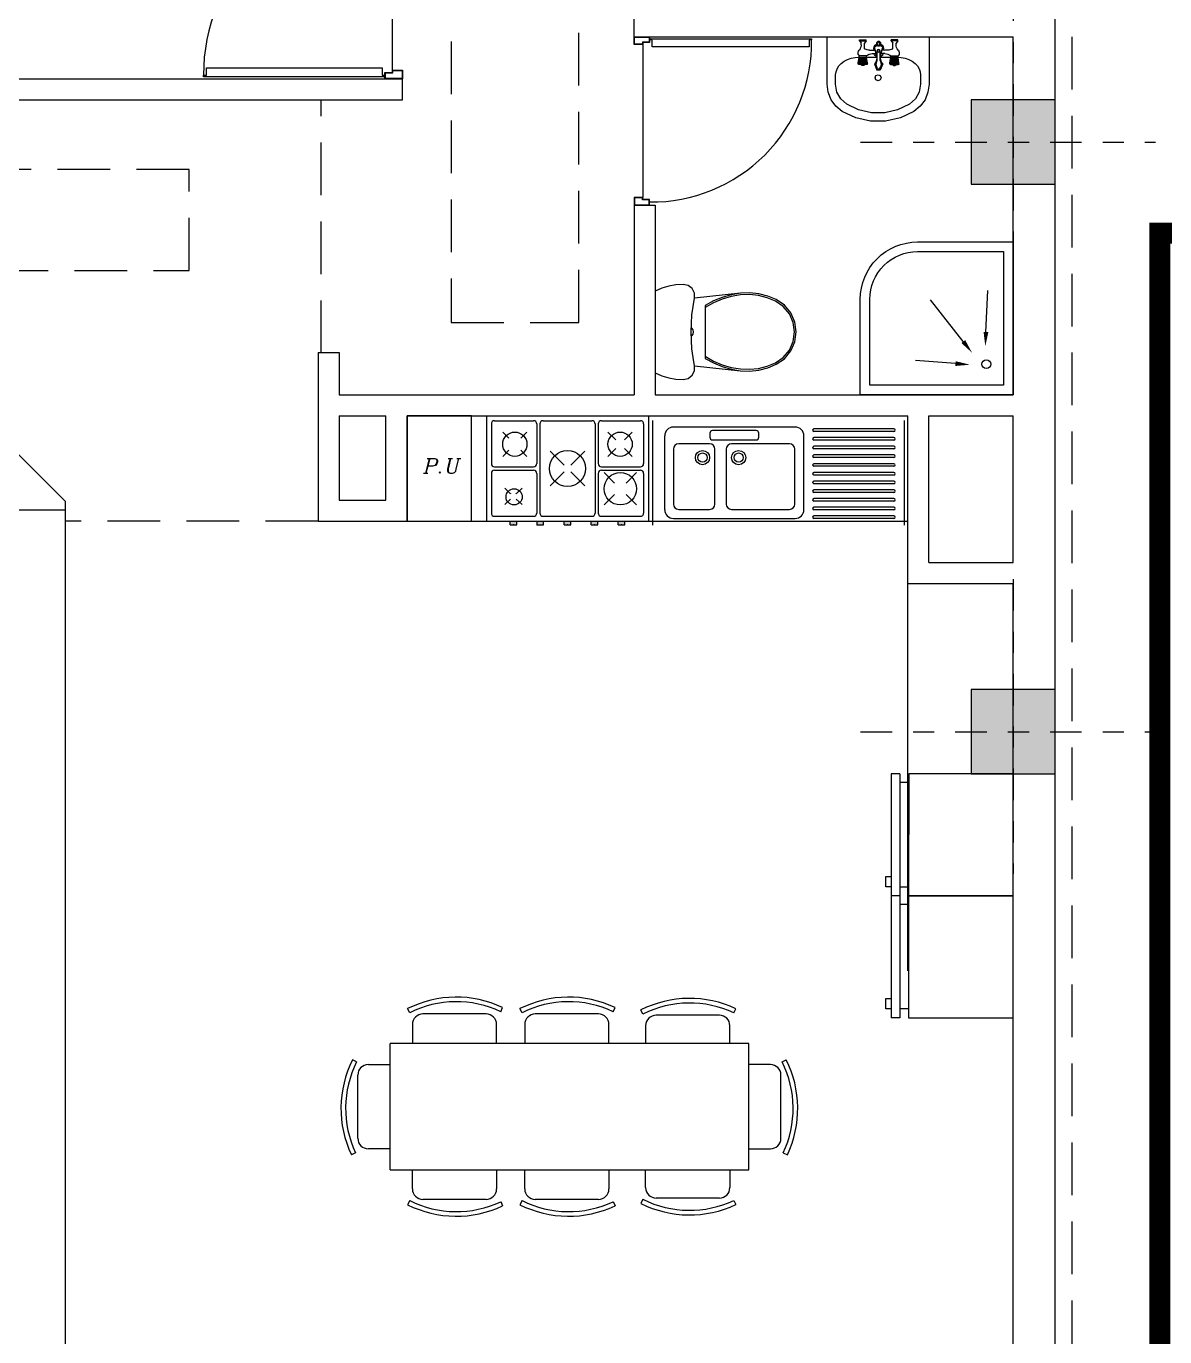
# Model space of a CAD drawing. Header units: inches. Extents: x 70 to 1974, y -315 to 363.
# Drawn here: x 150.24 to 155.65, y -179.7 to -173.48 of the extents above; entities that cross this region are included whole.
import ezdxf

# ---------------------------------------------------------------- set-up
doc = ezdxf.new("R2010")
doc.units = ezdxf.units.IN
doc.header["$MEASUREMENT"] = 0
doc.linetypes.add('DASHDOT', pattern=[1, 0.5, -0.25, 0, -0.25])
doc.linetypes.add('HIDDEN', pattern=[0.375, 0.25, -0.125])
for name, color, linetype, lineweight in [('1', 19, 'Continuous', 5), ('3', 244, 'Continuous', 20), ('hidden line', 252, 'Continuous', 5), ('LAYER1', 8, 'Continuous', 9)]:
    doc.layers.add(name, color=color, linetype=linetype, lineweight=lineweight)
doc.layers.add('AX', color=7, linetype='Continuous', lineweight=18, true_color=0xb7ad8f)
doc.layers.add('moble', color=7, linetype='Continuous', lineweight=5, true_color=0x32414e)
for name, color, linetype in [('fer', 8, 'Continuous'), ('fernesher  01', 8, 'Continuous'), ('Fur', 1, 'Continuous'), ('HID', 5, 'HIDDEN')]:
    doc.layers.add(name, color=color, linetype=linetype)
doc.styles.add('Italic', font='italic.shx', dxfattribs={"height": 0.7})

# ---------------------------------------------------------------- blocks, each defined once
blk = doc.blocks.new('DR100K')
at = {"color": 0}
blk.add_line((-0.0463, -0.0524), (-0.9537, -0.0524), dxfattribs=at)
at = {"color": 0, "linetype": 'Continuous'}
for p, q in [((-0.0591, -0.5731), (-0.0591, -0.1073)), ((-0.0591, -0.1073), (-0.0197, -0.1073)), ((-0.0192, -0.1073), (-0.0192, -0.0923)), ((-0.0192, -0.0923), (-0.0115, -0.0923)), ((-0.0115, -0.0923), (-0.0115, -0.5731)), ((-0.0591, -1.0389), (-0.0591, -0.5731)), ((-0.0115, -0.5731), (-0.0115, -1.0539)), ((-0.0197, -1.0389), (-0.0591, -1.0389)), ((-0.0192, -1.0539), (-0.0192, -1.0389)), ((-0.0115, -1.0539), (-0.0192, -1.0539))]:
    blk.add_line(p, q, dxfattribs=at)
for points in [[(-0.9537, -0.0524), (-0.9537, 0), (-1, 0), (-1, -0.0923), (-0.9658, -0.0923), (-0.9658, -0.0524)], [(-0.0463, -0.0524), (-0.0463, 0), (0, 0), (0, -0.0923), (-0.0342, -0.0923), (-0.0342, -0.0524)], [(-0.9557, -0.0505), (-0.9557, -0.0019), (-0.9981, -0.0019), (-0.9981, -0.0904), (-0.9677, -0.0904), (-0.9677, -0.0505)], [(-0.0443, -0.0505), (-0.0443, -0.0019), (-0.0019, -0.0019), (-0.0019, -0.0904), (-0.0323, -0.0904), (-0.0323, -0.0505)]]:
    blk.add_lwpolyline(points, close=True, dxfattribs=at)
blk.add_arc((-0.0294, -0.1026), 0.9514, 179.3821, 270.61611, dxfattribs=at)
blk = doc.blocks.new('M')
at = {"layer": 'LAYER1', "linetype": 'ByBlock'}
for p, q in [((216.787, 6.9947), (216.7771, 7.0143)), ((216.8998, 6.9892), (216.8498, 6.9892)), ((217.1498, 6.9892), (216.8998, 6.9892)), ((217.2191, 6.9999), (217.2284, 7.0197)), ((217.3205, 6.9947), (217.3106, 7.0143)), ((217.4333, 6.9892), (217.3833, 6.9892)), ((217.6833, 6.9892), (217.4333, 6.9892)), ((217.7526, 6.9999), (217.762, 7.0197)), ((217.8945, 6.9886), (217.8847, 7.0082)), ((218.0073, 6.9831), (217.9573, 6.9831)), ((218.2573, 6.9831), (218.0073, 6.9831)), ((218.3267, 6.9938), (218.336, 7.0137)), ((216.7998, 6.9392), (216.7998, 6.8489)), ((217.1998, 6.8489), (217.1998, 6.9392)), ((217.3333, 6.9392), (217.3333, 6.8489)), ((217.7333, 6.8489), (217.7333, 6.9392)), ((217.9073, 6.9331), (217.9073, 6.8489)), ((218.3073, 6.8489), (218.3073, 6.9331)), ((218.3968, 6.8489), (216.6937, 6.8489)), ((216.6937, 6.2489), (216.6937, 6.8489)), ((218.3968, 6.2489), (218.3968, 6.8489)), ((216.5352, 6.7617), (216.5156, 6.7715)), ((216.5907, 6.7489), (216.6937, 6.7489)), ((218.4998, 6.7489), (218.3968, 6.7489)), ((218.5553, 6.7617), (218.5749, 6.7715)), ((216.5407, 6.6489), (216.5407, 6.6989)), ((218.5498, 6.6489), (218.5498, 6.6989)), ((216.5407, 6.3989), (216.5407, 6.6489)), ((218.5498, 6.3989), (218.5498, 6.6489)), ((216.6937, 6.3489), (216.5907, 6.3489)), ((218.3968, 6.3489), (218.4998, 6.3489)), ((216.53, 6.3296), (216.5101, 6.3202)), ((218.5606, 6.3296), (218.5804, 6.3202)), ((216.6937, 6.2489), (218.3968, 6.2489)), ((216.7998, 6.1586), (216.7998, 6.2489)), ((217.1998, 6.2489), (217.1998, 6.1586)), ((217.3333, 6.1586), (217.3333, 6.2489)), ((217.7333, 6.2489), (217.7333, 6.1586)), ((217.9073, 6.1647), (217.9073, 6.2489)), ((218.3073, 6.2489), (218.3073, 6.1647)), ((216.787, 6.1031), (216.7771, 6.0835)), ((216.8998, 6.1086), (216.8498, 6.1086)), ((217.1498, 6.1086), (216.8998, 6.1086)), ((217.3205, 6.1031), (217.3106, 6.0835)), ((217.4333, 6.1086), (217.3833, 6.1086)), ((217.6833, 6.1086), (217.4333, 6.1086)), ((217.8945, 6.1092), (217.8847, 6.0896)), ((218.0073, 6.1147), (217.9573, 6.1147)), ((218.2573, 6.1147), (218.0073, 6.1147)), ((218.3267, 6.1039), (218.336, 6.0841)), ((217.2191, 6.0979), (217.2284, 6.078)), ((217.7526, 6.0979), (217.762, 6.078))]:
    blk.add_line(p, q, dxfattribs=at)
for centre, radius, start, end in [((217.0084, 6.5534), 0.5157, 64.74233, 116.64588), ((217.0084, 6.5534), 0.4938, 64.74233, 116.64588), ((217.5419, 6.5534), 0.5157, 64.74233, 116.64588), ((217.5419, 6.5534), 0.4938, 64.74233, 116.64588), ((218.116, 6.5473), 0.5157, 64.74233, 116.64588), ((218.116, 6.5473), 0.4938, 64.74233, 116.64588), ((216.8498, 6.9392), 0.05, 90, 180), ((217.1498, 6.9392), 0.05, 0, 90), ((217.3833, 6.9392), 0.05, 90, 180), ((217.6833, 6.9392), 0.05, 0, 90), ((217.9573, 6.9331), 0.05, 90, 180), ((218.2573, 6.9331), 0.05, 0, 90), ((216.9765, 6.5402), 0.5157, 153.35412, 205.25767), ((216.9765, 6.5402), 0.4938, 153.35412, 205.25767), ((216.5907, 6.6989), 0.05, 90, 180), ((218.4998, 6.6989), 0.05, 0, 90), ((218.114, 6.5402), 0.4938, 334.74233, 26.64588), ((218.114, 6.5402), 0.5157, 334.74233, 26.64588), ((216.5907, 6.3989), 0.05, 180, 270), ((218.4998, 6.3989), 0.05, 270, 0), ((217.9573, 6.1647), 0.05, 180, 270), ((218.2573, 6.1647), 0.05, 270, 0), ((217.0084, 6.5444), 0.4938, 243.35412, 295.25767), ((216.8498, 6.1586), 0.05, 180, 270), ((217.1498, 6.1586), 0.05, 270, 0), ((217.5419, 6.5444), 0.4938, 243.35412, 295.25767), ((217.3833, 6.1586), 0.05, 180, 270), ((217.6833, 6.1586), 0.05, 270, 0), ((218.116, 6.5505), 0.4938, 243.35412, 295.25767), ((217.0084, 6.5444), 0.5157, 243.35412, 295.25767), ((217.5419, 6.5444), 0.5157, 243.35412, 295.25767), ((218.116, 6.5505), 0.5157, 243.35412, 295.25767)]:
    blk.add_arc(centre, radius, start, end, dxfattribs=at)
blk = doc.blocks.new('PL_WC_1_UT')
at = {"layer": 'fer', "linetype": 'ByBlock'}
for p, q in [((-0.2446, 0.6076), (-0.2564, 0.5687)), ((-0.2284, 0.645), (-0.2446, 0.6076)), ((0.2284, 0.645), (-0.2284, 0.645)), ((0.2446, 0.6076), (0.2284, 0.645)), ((0.2564, 0.5687), (0.2446, 0.6076)), ((-0.2635, 0.5285), (-0.2659, 0.4879)), ((-0.2564, 0.5687), (-0.2635, 0.5285)), ((0.2635, 0.5285), (0.2564, 0.5687)), ((0.2659, 0.4879), (0.2635, 0.5285)), ((-0.2659, 0.4879), (-0.2597, 0.4603)), ((-0.2597, 0.4603), (-0.2423, 0.4381)), ((0.2423, 0.4381), (0.2597, 0.4603)), ((0.2597, 0.4603), (0.2659, 0.4879)), ((-0.2423, 0.4381), (-0.2171, 0.4255)), ((-0.2171, 0.4255), (-0.1889, 0.4249)), ((-0.1889, 0.4249), (-0.2164, 0.1682)), ((0.1889, 0.4249), (0.2171, 0.4255)), ((0.2164, 0.1682), (0.1889, 0.4249)), ((0.2171, 0.4255), (0.2423, 0.4381)), ((-0.2164, 0.1682), (-0.2183, 0.1168)), ((0.2183, 0.1168), (0.2164, 0.1682)), ((-0.2183, 0.1168), (-0.2128, 0.0658)), ((0.2128, 0.0658), (0.2183, 0.1168)), ((-0.2128, 0.0658), (-0.2002, 0.016)), ((-0.2002, 0.016), (-0.1807, -0.0315)), ((0.1807, -0.0315), (0.2002, 0.016)), ((0.2002, 0.016), (0.2128, 0.0658)), ((-0.1807, -0.0315), (-0.1493, -0.0776)), ((0.1493, -0.0776), (0.1807, -0.0315)), ((-0.1493, -0.0776), (-0.1063, -0.1133)), ((-0.1063, -0.1133), (-0.0553, -0.1359)), ((-0.0553, -0.1359), (0, -0.1436)), ((0, -0.1436), (0.0553, -0.1359)), ((0.0553, -0.1359), (0.1063, -0.1133)), ((0.1063, -0.1133), (0.1493, -0.0776))]:
    blk.add_line(p, q, dxfattribs=at)
at = {"layer": 'fer', "color": 0, "linetype": 'ByBlock'}
for p, q in [((-0.0949, 0.4392), (-0.0475, 0.4427)), ((-0.0475, 0.4427), (0, 0.4439)), ((-0.0238, 0.4433), (-0.0216, 0.44)), ((-0.0216, 0.44), (-0.0117, 0.4334)), ((-0.0029, 0.4438), (0, 0.4433)), ((0, 0.4439), (0.0475, 0.4427)), ((0, 0.4433), (0.0029, 0.4438)), ((0.0117, 0.4334), (0.0216, 0.44)), ((0.0216, 0.44), (0.0238, 0.4433)), ((0.0475, 0.4427), (0.0949, 0.4392)), ((-0.1889, 0.4249), (-0.1421, 0.4332)), ((-0.1421, 0.4332), (-0.0949, 0.4392)), ((-0.0117, 0.4334), (0, 0.431)), ((0, 0.431), (0.0117, 0.4334)), ((0.0949, 0.4392), (0.1421, 0.4332)), ((0.1421, 0.4332), (0.1889, 0.4249)), ((-0.1732, 0.3191), (-0.1933, 0.2706)), ((-0.1624, 0.3191), (-0.1831, 0.2703)), ((-0.1476, 0.365), (-0.1732, 0.3191)), ((-0.136, 0.365), (-0.1624, 0.3191)), ((0.1476, 0.365), (-0.1476, 0.365)), ((0.1624, 0.3191), (0.136, 0.365)), ((0.1732, 0.3191), (0.1476, 0.365)), ((0.1831, 0.2703), (0.1624, 0.3191)), ((0.1933, 0.2706), (0.1732, 0.3191)), ((-0.2078, 0.22), (-0.2164, 0.1682)), ((-0.1933, 0.2706), (-0.2078, 0.22)), ((-0.1831, 0.2703), (-0.198, 0.2194)), ((0.198, 0.2194), (0.1831, 0.2703)), ((0.2078, 0.22), (0.1933, 0.2706)), ((0.2164, 0.1682), (0.2078, 0.22)), ((-0.2067, 0.1671), (-0.2085, 0.1172)), ((-0.198, 0.2194), (-0.2067, 0.1671)), ((0.2067, 0.1671), (0.198, 0.2194)), ((0.2085, 0.1172), (0.2067, 0.1671)), ((-0.2085, 0.1172), (-0.2033, 0.0675)), ((0.2033, 0.0675), (0.2085, 0.1172)), ((-0.2033, 0.0675), (-0.191, 0.019)), ((-0.191, 0.019), (-0.172, -0.0272)), ((0.172, -0.0272), (0.191, 0.019)), ((0.191, 0.019), (0.2033, 0.0675)), ((-0.172, -0.0272), (-0.1421, -0.0711)), ((-0.1421, -0.0711), (-0.1012, -0.1051)), ((0.1012, -0.1051), (0.1421, -0.0711)), ((0.1421, -0.0711), (0.172, -0.0272)), ((-0.1012, -0.1051), (-0.0526, -0.1266)), ((-0.0526, -0.1266), (0, -0.1339)), ((0, -0.1339), (0.0526, -0.1266)), ((0.0526, -0.1266), (0.1012, -0.1051))]:
    blk.add_line(p, q, dxfattribs=at)
blk = doc.blocks.new('Bath4')
for p, q in [((-0.652, -0.5264), (-0.6377, -0.3365)), ((-0.5472, -0.5632), (-0.3492, -0.4082)), ((-0.5019, -0.6708), (-0.3044, -0.6801))]:
    blk.add_line(p, q)
for points in [[(-0.0742, -0.8), (-0.8, -0.8), (-0.8, -0.0742), (-0.3464, -0.0742, -0.414214), (-0.0742, -0.3464)], [(-0.1196, -0.7546), (-0.7546, -0.7546), (-0.7546, -0.1196), (-0.3464, -0.1196, -0.414214), (-0.1196, -0.3464)]]:
    blk.add_lwpolyline(points, format="xyb", close=True)
blk.add_circle((-0.6545, -0.6727), 0.0207)
for points in [[(-0.6633, -0.5255), (-0.6407, -0.5272), (-0.6571, -0.5942)], [(-0.5542, -0.5542), (-0.5402, -0.5721), (-0.6008, -0.6051)], [(-0.5014, -0.6595), (-0.5024, -0.6822), (-0.5699, -0.6677)]]:
    blk.add_solid(points)
blk = doc.blocks.new('DASTSHO')
at = {"layer": 'fer', "linetype": 'Continuous'}
h = blk.add_hatch(dxfattribs=at)
h.set_pattern_fill('EMPTY_FILL', color=256, scale=1000000.0, style=0)
h.set_pattern_definition([(0, (1000000, 1000000), (0, 1000000), [1e-05, -1000000])])
h.paths.add_polyline_path([(-0.3, 0), (-0.3, -0.28), (-0.2973, -0.3116), (-0.2894, -0.3424), (-0.2764, -0.3713), (-0.2586, -0.3976), (-0.2368, -0.4206), (-0.2113, -0.4396), (-0.145, -0.4727), (-0.0738, -0.4931), (0, -0.4999), (0.0738, -0.4931), (0.145, -0.4727), (0.2113, -0.4396), (0.2368, -0.4206), (0.2586, -0.3976), (0.2764, -0.3713), (0.2894, -0.3424), (0.2973, -0.3116), (0.3, -0.28), (0.3, 0)], flags=0)
at = {"layer": 'fer', "linetype": 'ByBlock'}
for p, q in [((-0.3, 0), (-0.3, -0.28)), ((-0.27, 0), (-0.3, 0)), ((0.27, 0), (-0.27, 0)), ((0.3, 0), (0.27, 0)), ((0.3, -0.28), (0.3, 0)), ((-0.2007, -0.1447), (-0.2177, -0.1575)), ((-0.181, -0.1344), (-0.2007, -0.1447)), ((-0.1592, -0.1267), (-0.181, -0.1344)), ((-0.136, -0.1221), (-0.1592, -0.1267)), ((-0.112, -0.1205), (-0.136, -0.1221)), ((-0.0138, -0.1205), (-0.112, -0.1205)), ((0.112, -0.1205), (0.0075, -0.1205)), ((0.136, -0.1221), (0.112, -0.1205)), ((0.1592, -0.1267), (0.136, -0.1221)), ((0.181, -0.1344), (0.1592, -0.1267)), ((0.2007, -0.1447), (0.181, -0.1344)), ((0.2177, -0.1575), (0.2007, -0.1447)), ((-0.2479, -0.206), (-0.25, -0.224)), ((-0.25, -0.224), (-0.25, -0.28)), ((-0.2417, -0.1886), (-0.2479, -0.206)), ((-0.2315, -0.1722), (-0.2417, -0.1886)), ((-0.2177, -0.1575), (-0.2315, -0.1722)), ((0.2315, -0.1722), (0.2177, -0.1575)), ((0.2417, -0.1886), (0.2315, -0.1722)), ((0.2479, -0.206), (0.2417, -0.1886)), ((0.25, -0.224), (0.2479, -0.206)), ((0.25, -0.28), (0.25, -0.224))]:
    blk.add_line(p, q, dxfattribs=at)
at = {"layer": 'fer'}
for p, q in [((-0.1161, -0.0184), (-0.0761, -0.0184)), ((-0.1161, -0.0234), (-0.1161, -0.0184)), ((-0.1161, -0.0234), (-0.0761, -0.0234)), ((-0.1161, -0.0234), (-0.1061, -0.0384)), ((-0.1061, -0.0471), (-0.1061, -0.0384)), ((-0.0761, -0.0234), (-0.0861, -0.0384)), ((-0.0861, -0.0709), (-0.0861, -0.0384)), ((-0.0761, -0.0234), (-0.0761, -0.0184)), ((-0.0142, -0.1177), (-0.026, -0.0656)), ((-0.0161, -0.0545), (0.0098, -0.0545)), ((0.0079, -0.1177), (0.0197, -0.0656)), ((0.0698, -0.0234), (0.0698, -0.0184)), ((0.1098, -0.0184), (0.0698, -0.0184)), ((0.0698, -0.0234), (0.0798, -0.0384)), ((0.1098, -0.0234), (0.0698, -0.0234)), ((0.0798, -0.0709), (0.0798, -0.0384)), ((0.1098, -0.0234), (0.0998, -0.0384)), ((0.0998, -0.0471), (0.0998, -0.0384)), ((0.1098, -0.0234), (0.1098, -0.0184)), ((-0.1236, -0.1037), (-0.1179, -0.1127)), ((-0.1231, -0.1604), (-0.1231, -0.153)), ((-0.1228, -0.153), (-0.1179, -0.1214)), ((-0.1228, -0.1604), (-0.1228, -0.153)), ((-0.1202, -0.153), (-0.1158, -0.1214)), ((-0.1202, -0.1604), (-0.1202, -0.153)), ((-0.1148, -0.1214), (-0.1189, -0.153)), ((-0.1189, -0.1604), (-0.1189, -0.153)), ((-0.1179, -0.1214), (-0.1179, -0.1127)), ((-0.0743, -0.1127), (-0.1179, -0.1127)), ((-0.1179, -0.153), (-0.1139, -0.1214)), ((-0.0743, -0.1214), (-0.1179, -0.1214)), ((-0.1179, -0.1604), (-0.1179, -0.153)), ((-0.1128, -0.1214), (-0.1164, -0.153)), ((-0.1164, -0.1604), (-0.1164, -0.153)), ((-0.1152, -0.153), (-0.1118, -0.1214)), ((-0.1152, -0.1604), (-0.1152, -0.153)), ((-0.1135, -0.153), (-0.1104, -0.1214)), ((-0.1135, -0.1604), (-0.1135, -0.153)), ((-0.1085, -0.153), (-0.1064, -0.1214)), ((-0.1085, -0.1644), (-0.1085, -0.153)), ((-0.1055, -0.153), (-0.1041, -0.1214)), ((-0.1055, -0.1644), (-0.1055, -0.153)), ((-0.1018, -0.1214), (-0.1027, -0.153)), ((-0.1027, -0.1644), (-0.1027, -0.153)), ((-0.0982, -0.153), (-0.0982, -0.1214)), ((-0.0982, -0.1644), (-0.0982, -0.153)), ((-0.0982, -0.1644), (-0.0982, -0.153)), ((-0.0961, -0.1644), (-0.0961, -0.1214)), ((-0.094, -0.153), (-0.094, -0.1214)), ((-0.094, -0.1644), (-0.094, -0.153)), ((-0.0904, -0.1214), (-0.0895, -0.153)), ((-0.0895, -0.1644), (-0.0895, -0.153)), ((-0.0867, -0.153), (-0.0881, -0.1214)), ((-0.0867, -0.1644), (-0.0867, -0.153)), ((-0.0837, -0.153), (-0.0858, -0.1214)), ((-0.0837, -0.1644), (-0.0837, -0.153)), ((-0.0787, -0.153), (-0.0817, -0.1214)), ((-0.077, -0.153), (-0.0804, -0.1214)), ((-0.0794, -0.1214), (-0.0758, -0.153)), ((-0.0787, -0.1604), (-0.0787, -0.153)), ((-0.0743, -0.153), (-0.0783, -0.1214)), ((-0.0774, -0.1214), (-0.0733, -0.153)), ((-0.077, -0.1604), (-0.077, -0.153)), ((-0.072, -0.153), (-0.0764, -0.1214)), ((-0.0758, -0.1604), (-0.0758, -0.153)), ((-0.0729, -0.1114), (-0.0743, -0.1127)), ((-0.0743, -0.1214), (-0.0743, -0.1127)), ((-0.0694, -0.153), (-0.0743, -0.1214)), ((-0.0743, -0.1604), (-0.0743, -0.153)), ((-0.0733, -0.1604), (-0.0733, -0.153)), ((-0.072, -0.1604), (-0.072, -0.153)), ((-0.0694, -0.1604), (-0.0694, -0.153)), ((-0.0691, -0.1604), (-0.0691, -0.153)), ((-0.0611, -0.1037), (-0.0661, -0.1057)), ((-0.0571, -0.0795), (-0.0229, -0.0795)), ((-0.0404, -0.0995), (-0.0184, -0.0995)), ((-0.0117, -0.1399), (-0.0115, -0.0831)), ((0.0054, -0.1399), (0.0052, -0.0831)), ((0.0341, -0.0995), (0.012, -0.0995)), ((0.0508, -0.0795), (0.0166, -0.0795)), ((0.0548, -0.1037), (0.0598, -0.1057)), ((0.0628, -0.1604), (0.0628, -0.153)), ((0.0631, -0.153), (0.068, -0.1214)), ((0.0631, -0.1604), (0.0631, -0.153)), ((0.0656, -0.153), (0.07, -0.1214)), ((0.0656, -0.1604), (0.0656, -0.153)), ((0.0665, -0.1114), (0.068, -0.1127)), ((0.0711, -0.1214), (0.067, -0.153)), ((0.067, -0.1604), (0.067, -0.153)), ((0.068, -0.1127), (0.1115, -0.1127)), ((0.068, -0.1214), (0.068, -0.1127)), ((0.068, -0.1214), (0.1115, -0.1214)), ((0.068, -0.153), (0.0719, -0.1214)), ((0.068, -0.1604), (0.068, -0.153)), ((0.0731, -0.1214), (0.0694, -0.153)), ((0.0694, -0.1604), (0.0694, -0.153)), ((0.0707, -0.153), (0.0741, -0.1214)), ((0.0707, -0.1604), (0.0707, -0.153)), ((0.0724, -0.153), (0.0754, -0.1214)), ((0.0724, -0.1604), (0.0724, -0.153)), ((0.0774, -0.153), (0.0794, -0.1214)), ((0.0774, -0.1644), (0.0774, -0.153)), ((0.0803, -0.153), (0.0818, -0.1214)), ((0.0803, -0.1644), (0.0803, -0.153)), ((0.084, -0.1214), (0.0831, -0.153)), ((0.0831, -0.1644), (0.0831, -0.153)), ((0.0877, -0.153), (0.0877, -0.1214)), ((0.0877, -0.1644), (0.0877, -0.153)), ((0.0898, -0.1644), (0.0898, -0.1214)), ((0.0918, -0.153), (0.0919, -0.1214)), ((0.0918, -0.1644), (0.0918, -0.153)), ((0.0918, -0.1644), (0.0918, -0.153)), ((0.0955, -0.1214), (0.0964, -0.153)), ((0.0964, -0.1644), (0.0964, -0.153)), ((0.0992, -0.153), (0.0978, -0.1214)), ((0.0992, -0.1644), (0.0992, -0.153)), ((0.1022, -0.153), (0.1001, -0.1214)), ((0.1022, -0.1644), (0.1022, -0.153)), ((0.1072, -0.153), (0.1041, -0.1214)), ((0.1089, -0.153), (0.1055, -0.1214)), ((0.1065, -0.1214), (0.1101, -0.153)), ((0.1072, -0.1604), (0.1072, -0.153)), ((0.1115, -0.153), (0.1076, -0.1214)), ((0.1084, -0.1214), (0.1126, -0.153)), ((0.1089, -0.1604), (0.1089, -0.153)), ((0.1139, -0.153), (0.1095, -0.1214)), ((0.1101, -0.1604), (0.1101, -0.153)), ((0.1173, -0.1037), (0.1115, -0.1127)), ((0.1115, -0.1214), (0.1115, -0.1127)), ((0.1165, -0.153), (0.1115, -0.1214)), ((0.1115, -0.1604), (0.1115, -0.153)), ((0.1126, -0.1604), (0.1126, -0.153)), ((0.1139, -0.1604), (0.1139, -0.153)), ((0.1165, -0.1604), (0.1165, -0.153)), ((0.1168, -0.1604), (0.1168, -0.153)), ((-0.0731, -0.1644), (-0.1191, -0.1644)), ((-0.1051, -0.1654), (-0.1051, -0.1644)), ((-0.0911, -0.1694), (-0.1011, -0.1694)), ((-0.0871, -0.1654), (-0.0871, -0.1644)), ((-0.0279, -0.1595), (-0.0128, -0.1962)), ((-0.0128, -0.1962), (0.0065, -0.1962)), ((0.0216, -0.1595), (0.0065, -0.1962)), ((0.0668, -0.1644), (0.1128, -0.1644)), ((0.0808, -0.1654), (0.0808, -0.1644)), ((0.0848, -0.1694), (0.0948, -0.1694)), ((0.0988, -0.1654), (0.0988, -0.1644))]:
    blk.add_line(p, q, dxfattribs=at)
at = {"layer": 'fer', "linetype": 'ByBlock'}
blk.add_lwpolyline([(0, -0.224), (-0.0124, -0.2291), (-0.0175, -0.2415), (-0.0124, -0.2539), (0, -0.259), (0.0124, -0.2539), (0.0175, -0.2415), (0.0124, -0.2291)], close=True, dxfattribs=at)
blk.add_lwpolyline([(0, -0.224), (-0.0124, -0.2291), (-0.0175, -0.2415), (-0.0124, -0.2539), (0, -0.259), (0.0124, -0.2539), (0.0175, -0.2415), (0.0124, -0.2291)], close=True, dxfattribs=at)
for points in [[(-0.3, -0.28), (-0.294, -0.3272), (-0.2764, -0.3713), (-0.2482, -0.4096), (-0.2113, -0.4396)], [(-0.25, -0.28), (-0.2422, -0.3258), (-0.2197, -0.3664), (-0.1849, -0.3972)], [(0.1849, -0.3972), (0.2197, -0.3664), (0.2422, -0.3258), (0.25, -0.28)], [(0.2113, -0.4396), (0.2482, -0.4096), (0.2764, -0.3713), (0.294, -0.3272), (0.3, -0.28)], [(-0.2113, -0.4396), (-0.1311, -0.4779), (-0.0444, -0.4975), (0.0444, -0.4975), (0.1311, -0.4779), (0.2113, -0.4396)], [(-0.1849, -0.3972), (-0.1147, -0.4307), (-0.0389, -0.4478), (0.0389, -0.4478), (0.1147, -0.4307), (0.1849, -0.3972)]]:
    blk.add_lwpolyline(points, dxfattribs=at)
at = {"layer": 'fer'}
for centre, radius in [((-0.0032, -0.0409), 0.0131), ((-0.0032, -0.0831), 0.00838), ((-0.0032, -0.0409), 0.00814), ((-0.0032, -0.0831), 0.00638)]:
    blk.add_circle(centre, radius, dxfattribs=at)
for centre, radius, start, end in [((-0.1561, -0.0471), 0.05, 320.08757, 0), ((-0.0961, -0.0973), 0.0282, 60.12195, 69.2491), ((-0.0571, -0.0295), 0.05, 240.12195, 270), ((-0.0032, -0.068), 0.0279, 117.5903, 204.3145), ((-0.0161, -0.0645), 0.01, 90, 186.46452), ((-0.0032, -0.068), 0.0279, 335.6855, 62.4097), ((0.0098, -0.0645), 0.01, 353.53548, 90), ((0.0508, -0.0295), 0.05, 270, 299.87805), ((0.0898, -0.0973), 0.0282, 110.7509, 119.87805), ((0.1498, -0.0471), 0.05, 180, 219.91243), ((-0.0961, -0.0973), 0.0282, 140.08757, 192.9962), ((-0.0404, -0.1495), 0.05, 90, 130.39833), ((-0.0032, -0.0914), 0.0279, 196.94333, 246.18728), ((-0.0679, -0.1231), 0.0542, 317.6979, 11.29112), ((0.0251, -0.1613), 0.0425, 149.79225, 221.21885), ((-0.0314, -0.1613), 0.0425, 318.78115, 30.20775), ((0.0616, -0.1231), 0.0542, 168.70888, 222.3021), ((-0.0032, -0.0914), 0.0279, 293.81272, 343.05667), ((0.0341, -0.1495), 0.05, 49.60167, 90), ((0.0898, -0.0973), 0.0282, 347.0038, 39.91243), ((-0.1191, -0.1604), 0.004, 180, 270), ((-0.1188, -0.1604), 0.004, 180, 270), ((-0.1162, -0.1604), 0.004, 180, 270), ((-0.1149, -0.1604), 0.004, 180, 270), ((-0.1139, -0.1604), 0.004, 180, 270), ((-0.1124, -0.1604), 0.004, 180, 270), ((-0.1112, -0.1604), 0.004, 180, 270), ((-0.1095, -0.1604), 0.004, 180, 270), ((-0.1011, -0.1654), 0.004, 180, 270), ((-0.0911, -0.1654), 0.004, 270, 0), ((-0.0827, -0.1604), 0.004, 270, 0), ((-0.081, -0.1604), 0.004, 270, 0), ((-0.0798, -0.1604), 0.004, 270, 0), ((-0.0783, -0.1604), 0.004, 270, 0), ((-0.0773, -0.1604), 0.004, 270, 0), ((-0.076, -0.1604), 0.004, 270, 0), ((-0.0734, -0.1604), 0.004, 270, 0), ((-0.0731, -0.1604), 0.004, 270, 0), ((-0.0032, -0.186), 0.005, 221.21885, 318.78115), ((0.0668, -0.1604), 0.004, 180, 270), ((0.0671, -0.1604), 0.004, 180, 270), ((0.0696, -0.1604), 0.004, 180, 270), ((0.071, -0.1604), 0.004, 180, 270), ((0.072, -0.1604), 0.004, 180, 270), ((0.0734, -0.1604), 0.004, 180, 270), ((0.0747, -0.1604), 0.004, 180, 270), ((0.0764, -0.1604), 0.004, 180, 270), ((0.0848, -0.1654), 0.004, 180, 270), ((0.0948, -0.1654), 0.004, 270, 0), ((0.1032, -0.1604), 0.004, 270, 0), ((0.1049, -0.1604), 0.004, 270, 0), ((0.1061, -0.1604), 0.004, 270, 0), ((0.1075, -0.1604), 0.004, 270, 0), ((0.1086, -0.1604), 0.004, 270, 0), ((0.1099, -0.1604), 0.004, 270, 0), ((0.1125, -0.1604), 0.004, 270, 0), ((0.1128, -0.1604), 0.004, 270, 0)]:
    blk.add_arc(centre, radius, start, end, dxfattribs=at)
blk = doc.blocks.new('eg')
at = {"layer": 'Fur', "color": 252}
for p, q in [((0, 0.5), (0, 0)), ((0.6834, 0.4686), (0.1003, 0.4686)), ((0.2746, 0.4397), (0.2746, 0.42)), ((0.4966, 0.4521), (0.2871, 0.4521)), ((0.509, 0.42), (0.509, 0.4397)), ((1.1564, 0.4602), (0.7731, 0.4602)), ((1.1564, 0.4477), (0.7731, 0.4477)), ((1.2043, 0.5), (1.2043, 0)), ((0.0584, 0.4267), (0.0584, 0.0733)), ((0.2735, 0.3889), (0.1257, 0.3889)), ((0.2871, 0.4076), (0.4966, 0.4076)), ((0.6556, 0.3889), (0.3788, 0.3889)), ((0.7252, 0.0733), (0.7252, 0.4267)), ((1.1564, 0.4186), (0.7731, 0.4186)), ((1.1564, 0.4061), (0.7731, 0.4061)), ((1.1564, 0.3769), (0.7731, 0.3769)), ((0.1, 0.3632), (0.1, 0.1005)), ((0.2992, 0.1005), (0.2992, 0.3632)), ((0.3531, 0.3632), (0.3531, 0.1005)), ((0.6813, 0.1005), (0.6813, 0.3632)), ((1.1564, 0.3644), (0.7731, 0.3644)), ((1.1564, 0.3352), (0.7731, 0.3352)), ((1.1564, 0.3227), (0.7731, 0.3227)), ((1.1564, 0.2936), (0.7731, 0.2936)), ((1.1564, 0.2811), (0.7731, 0.2811)), ((1.1564, 0.2519), (0.7731, 0.2519)), ((1.1564, 0.2394), (0.7731, 0.2394)), ((1.1564, 0.2102), (0.7731, 0.2102)), ((1.1564, 0.1977), (0.7731, 0.1977)), ((1.1564, 0.1686), (0.7731, 0.1686)), ((1.1564, 0.1561), (0.7731, 0.1561)), ((1.1564, 0.1269), (0.7731, 0.1269)), ((0.1257, 0.0748), (0.2735, 0.0748)), ((0.3788, 0.0748), (0.6556, 0.0748)), ((1.1564, 0.1144), (0.7731, 0.1144)), ((1.1564, 0.0852), (0.7731, 0.0852)), ((1.1564, 0.0727), (0.7731, 0.0727)), ((0.1003, 0.0314), (0.6834, 0.0314)), ((1.1564, 0.0436), (0.7731, 0.0436)), ((1.1564, 0.0311), (0.7731, 0.0311))]:
    blk.add_line(p, q, dxfattribs=at)
for centre, radius in [((0.2397, 0.3226), 0.034), ((0.2397, 0.3226), 0.0223), ((0.4127, 0.3226), 0.034), ((0.4127, 0.3226), 0.0223)]:
    blk.add_circle(centre, radius, dxfattribs=at)
for centre, radius, start, end in [((0.1003, 0.4267), 0.0418, 90, 180), ((0.2871, 0.4397), 0.0124, 90, 180), ((0.4966, 0.4397), 0.0124, 0, 90), ((0.6834, 0.4267), 0.0418, 0, 90), ((0.7731, 0.454), 0.00625, 90, 270), ((1.1564, 0.454), 0.00625, 270, 90), ((0.1257, 0.3632), 0.0257, 90, 180), ((0.2735, 0.3632), 0.0257, 0, 90), ((0.2871, 0.42), 0.0124, 180, 270), ((0.3788, 0.3632), 0.0257, 90, 180), ((0.4966, 0.42), 0.0124, 270, 0), ((0.6556, 0.3632), 0.0257, 0, 90), ((0.7731, 0.4123), 0.00625, 90, 270), ((0.7731, 0.3706), 0.00625, 90, 270), ((1.1564, 0.4123), 0.00625, 270, 90), ((1.1564, 0.3706), 0.00625, 270, 90), ((0.7731, 0.329), 0.00625, 90, 270), ((1.1564, 0.329), 0.00625, 270, 90), ((0.7731, 0.2873), 0.00625, 90, 270), ((0.7731, 0.2456), 0.00625, 90, 270), ((1.1564, 0.2873), 0.00625, 270, 90), ((1.1564, 0.2456), 0.00625, 270, 90), ((0.7731, 0.204), 0.00625, 90, 270), ((1.1564, 0.204), 0.00625, 270, 90), ((0.7731, 0.1623), 0.00625, 90, 270), ((0.7731, 0.1206), 0.00625, 90, 270), ((1.1564, 0.1623), 0.00625, 270, 90), ((1.1564, 0.1206), 0.00625, 270, 90), ((0.1003, 0.0733), 0.0418, 180, 270), ((0.1257, 0.1005), 0.0257, 180, 270), ((0.2735, 0.1005), 0.0257, 270, 0), ((0.3788, 0.1005), 0.0257, 180, 270), ((0.6556, 0.1005), 0.0257, 270, 0), ((0.6834, 0.0733), 0.0418, 270.00005, 359.99998), ((0.7731, 0.079), 0.00625, 90, 270), ((1.1564, 0.079), 0.00625, 270, 90), ((0.7731, 0.0373), 0.00625, 90, 270), ((1.1564, 0.0373), 0.00625, 270, 90)]:
    blk.add_arc(centre, radius, start, end, dxfattribs=at)
blk = doc.blocks.new('REFREJRATOR')
at = {"layer": 'fer', "linetype": 'Continuous'}
for p, q in [((0, 0), (-0.6433, 0)), ((-0.6433, 0), (-0.6433, -0.5514)), ((0, -0.5514), (0, 0)), ((-0.6433, -0.5514), (0, -0.5514)), ((-0.5974, -0.5514), (-0.5974, -0.5974)), ((-0.046, -0.5514), (-0.046, -0.5974)), ((-0.6433, -0.5974), (-0.6433, -0.6433)), ((-0.6433, -0.5974), (0, -0.5974)), ((0, -0.5974), (0, -0.6433)), ((-0.6433, -0.6433), (0, -0.6433)), ((-0.1007, -0.6712), (-0.1007, -0.6433)), ((-0.0472, -0.6712), (-0.1007, -0.6712)), ((-0.0472, -0.6433), (-0.0472, -0.6712))]:
    blk.add_line(p, q, dxfattribs=at)
blk = doc.blocks.new('GAZ')
at = {"layer": '1'}
h = blk.add_hatch(color=256, dxfattribs=at)
h.paths.add_polyline_path([(-0.8533, -0.65), (-0.8533, -0.6736), (-0.8133, -0.6736), (-0.8133, -0.65)])
h.paths.add_polyline_path([(-0.6472, -0.6736), (-0.6472, -0.65), (-0.6872, -0.65), (-0.6872, -0.6736)])
h.paths.add_polyline_path([(-0.48, -0.6736), (-0.48, -0.65), (-0.52, -0.65), (-0.52, -0.6736)])
h.paths.add_polyline_path([(-0.3133, -0.6736), (-0.3133, -0.65), (-0.3533, -0.65), (-0.3533, -0.6736)])
h.paths.add_polyline_path([(-0.1867, -0.65), (-0.1867, -0.6736), (-0.1467, -0.6736), (-0.1467, -0.65)])
at = {"layer": 'fer', "linetype": 'Continuous'}
for p, q in [((-1, 0), (0, 0)), ((-1, 0), (-1, -0.65)), ((0, 0), (0, -0.65)), ((-1, -0.65), (0, -0.65))]:
    blk.add_line(p, q, dxfattribs=at)
at = {"layer": 'fernesher  01', "linetype": 'Continuous'}
for p, q in [((-0.97, -0.05), (-0.97, -0.295)), ((-0.95, -0.03), (-0.71, -0.03)), ((-0.69, -0.05), (-0.69, -0.295)), ((-0.67, -0.05), (-0.67, -0.6)), ((-0.65, -0.03), (-0.35, -0.03)), ((-0.33, -0.05), (-0.33, -0.6)), ((-0.31, -0.05), (-0.31, -0.295)), ((-0.29, -0.03), (-0.05, -0.03)), ((-0.03, -0.05), (-0.03, -0.295)), ((-0.9, -0.1), (-0.8625, -0.1375)), ((-0.7875, -0.1375), (-0.75, -0.1)), ((-0.25, -0.1), (-0.2023, -0.1477)), ((-0.1486, -0.1486), (-0.1, -0.1)), ((-0.9, -0.25), (-0.8625, -0.2125)), ((-0.7875, -0.2125), (-0.75, -0.25)), ((-0.6061, -0.2189), (-0.5212, -0.3038)), ((-0.4788, -0.3038), (-0.3939, -0.2189)), ((-0.25, -0.25), (-0.202, -0.202)), ((-0.1489, -0.2011), (-0.1, -0.25)), ((-0.95, -0.315), (-0.71, -0.315)), ((-0.29, -0.315), (-0.05, -0.315)), ((-0.97, -0.355), (-0.97, -0.6)), ((-0.95, -0.335), (-0.71, -0.335)), ((-0.69, -0.355), (-0.69, -0.6)), ((-0.6061, -0.4311), (-0.5212, -0.3462)), ((-0.4788, -0.3462), (-0.3939, -0.4311)), ((-0.31, -0.355), (-0.31, -0.6)), ((-0.29, -0.335), (-0.05, -0.335)), ((-0.2736, -0.35), (-0.209, -0.4146)), ((-0.1381, -0.4146), (-0.0736, -0.35)), ((-0.03, -0.355), (-0.03, -0.6)), ((-0.887, -0.4471), (-0.8511, -0.481)), ((-0.8158, -0.481), (-0.7799, -0.4471)), ((-0.887, -0.5482), (-0.8511, -0.5143)), ((-0.8158, -0.5143), (-0.7799, -0.5482)), ((-0.2736, -0.55), (-0.209, -0.4854)), ((-0.1381, -0.4854), (-0.0736, -0.55)), ((-0.95, -0.62), (-0.71, -0.62)), ((-0.65, -0.62), (-0.35, -0.62)), ((-0.29, -0.62), (-0.05, -0.62)), ((-0.8533, -0.6736), (-0.8533, -0.65)), ((-0.8533, -0.6736), (-0.8533, -0.65)), ((-0.8533, -0.6736), (-0.8533, -0.65)), ((-0.8533, -0.6736), (-0.8133, -0.6736)), ((-0.8133, -0.6736), (-0.8133, -0.65)), ((-0.6872, -0.6736), (-0.6872, -0.65)), ((-0.6872, -0.6736), (-0.6472, -0.6736)), ((-0.6472, -0.6736), (-0.6472, -0.65)), ((-0.52, -0.6736), (-0.52, -0.65)), ((-0.52, -0.6736), (-0.48, -0.6736)), ((-0.48, -0.6736), (-0.48, -0.65)), ((-0.3533, -0.6736), (-0.3533, -0.65)), ((-0.3533, -0.6736), (-0.3133, -0.6736)), ((-0.3133, -0.6736), (-0.3133, -0.65)), ((-0.1867, -0.6736), (-0.1867, -0.65)), ((-0.1867, -0.6736), (-0.1467, -0.6736)), ((-0.1467, -0.6736), (-0.1467, -0.65))]:
    blk.add_line(p, q, dxfattribs=at)
for points in [[(-0.8511, -0.48), (-0.8511, -0.481)], [(-0.8158, -0.481), (-0.8158, -0.48)], [(-0.8511, -0.5143), (-0.8511, -0.5153)], [(-0.8158, -0.5153), (-0.8158, -0.5143)]]:
    blk.add_lwpolyline(points, dxfattribs=at)
for centre, radius in [((-0.825, -0.175), 0.075), ((-0.175, -0.175), 0.075), ((-0.5, -0.325), 0.1107), ((-0.1736, -0.45), 0.1), ((-0.8294, -0.5), 0.05)]:
    blk.add_circle(centre, radius, dxfattribs=at)
for centre, start, end in [((-0.95, -0.05), 90, 180), ((-0.71, -0.05), 0, 90), ((-0.65, -0.05), 90, 180), ((-0.35, -0.05), 0, 90), ((-0.29, -0.05), 90, 180), ((-0.05, -0.05), 0, 90), ((-0.95, -0.295), 180, 270), ((-0.71, -0.295), 270, 0), ((-0.29, -0.295), 180, 270), ((-0.05, -0.295), 270, 360), ((-0.95, -0.355), 90, 180), ((-0.71, -0.355), 0, 90), ((-0.29, -0.355), 90, 180), ((-0.05, -0.355), 0, 90), ((-0.95, -0.6), 180, 270), ((-0.71, -0.6), 270, 0), ((-0.65, -0.6), 180, 270), ((-0.35, -0.6), 270, 0), ((-0.29, -0.6), 180, 270), ((-0.05, -0.6), 270, 0)]:
    blk.add_arc(centre, 0.02, start, end, dxfattribs=at)
for p in [(-0.8333, -0.6736), (-0.6872, -0.6736), (-0.5, -0.6736), (-0.3333, -0.6736), (-0.1667, -0.6736)]:
    blk.add_point(p, dxfattribs=at)
blk = doc.blocks.new('k1')
at = {"true_color": 0x636466}
h = blk.add_hatch(color=251, dxfattribs=at)
h.dxf.hatch_style = 1
h.paths.add_polyline_path([(-454.8273, -165.5709), (-455.4496, -165.5709), (-455.4496, -165.7093), (-454.827, -165.7093)])
h.paths.add_polyline_path([(-454.6889, -165.5709), (-454.8273, -165.5709), (-454.827, -165.7093), (-454.6886, -165.7093)])
h.paths.add_polyline_path([(-454.066, -165.5709), (-454.6889, -165.5709), (-454.6886, -165.7093), (-454.2044, -165.7093), (-454.2044, -166.9545), (-454.827, -166.9545), (-454.827, -167.6464), (-454.6886, -167.6464), (-454.6886, -167.0929), (-454.066, -167.0929)])
h.paths.add_polyline_path([(-454.6886, -165.7093), (-454.827, -165.7093), (-454.827, -166.2627), (-455.4496, -166.2627), (-455.4496, -167.7847), (-454.2044, -167.7847), (-454.2044, -169.03), (-454.827, -169.03), (-454.827, -169.7218), (-454.6886, -169.7218), (-454.6886, -169.1683), (-454.066, -169.1683), (-454.066, -167.6464), (-455.3113, -167.6464), (-455.3113, -166.4011), (-454.6886, -166.4011)])
h.paths.add_polyline_path([(-454.6886, -167.7847), (-454.827, -167.7847), (-454.827, -168.3382), (-455.4496, -168.3382), (-455.4496, -169.7218), (-455.3113, -169.7218), (-455.3113, -168.4765), (-454.6886, -168.4765)], flags=17)
h.paths.add_polyline_path([(-454.066, -169.7218), (-455.4496, -169.7218), (-455.4496, -169.8602), (-454.2044, -169.8602), (-454.2044, -171.1054), (-454.827, -171.1054), (-454.827, -171.7972), (-454.6886, -171.7972), (-454.6886, -171.2438), (-454.066, -171.2438)])
h.paths.add_polyline_path([(-458.6892, -165.0145), (-454.9148, -165.0145), (-454.9148, -164.5635), (-458.6892, -164.5635)], flags=9)
h.paths.add_polyline_path([(-467.6094, -178.781), (-470.9072, -178.781), (-470.9072, -178.172), (-467.6094, -178.172)], flags=9)
h.paths.add_polyline_path([(-466.9314, -177.1188), (-469.4875, -177.1188), (-469.4875, -176.3458), (-466.9314, -176.3458)], flags=9)
h.paths.add_polyline_path([(-467.782, -172.2588), (-469.571, -172.2588), (-469.571, -171.5854), (-467.782, -171.5854)], flags=9)
h.paths.add_polyline_path([(-468.5506, -174.7927), (-470.3011, -174.7927), (-470.3011, -174.3652), (-468.5506, -174.3652)], flags=9)
h.paths.add_polyline_path([(-467.724, -173.4899), (-470.475, -173.4899), (-470.475, -173.0249), (-467.724, -173.0249)], flags=9)
h.paths.add_polyline_path([(-470.1495, -195.6182), (-469.6815, -195.6499), (-469.5863, -195.1099), (-470.0543, -195.0782)], flags=9)
h.paths.add_polyline_path([(-466.5696, -183.2086), (-469.999, -183.2375), (-470.0038, -182.6675), (-466.5744, -182.6386)], flags=9)
h.paths.add_polyline_path([(-470.4775, -170.5279), (-466.2838, -170.5279), (-466.2838, -170.0268), (-470.4775, -170.0268)], flags=9)
h.paths.add_polyline_path([(-470.5932, -194.8322), (-470.1252, -194.864), (-470.03, -194.324), (-470.498, -194.2922)], flags=9)
h.paths.add_polyline_path([(-468.4209, -194.8572), (-469.8633, -194.8693), (-469.8685, -194.2619), (-468.426, -194.2497)], flags=9)
h.paths.add_polyline_path([(-465.5931, -194.8452), (-466.798, -194.8554), (-466.8029, -194.2854), (-465.5979, -194.2752)], flags=9)
h.paths.add_polyline_path([(-467.9684, -194.8161), (-466.945, -194.8479), (-466.8497, -194.3079), (-467.8732, -194.2761)], flags=9)
h.paths.add_polyline_path([(-469.799, -184.4538), (-469.1236, -184.4761), (-469.0569, -184.093), (-469.7323, -184.0708)], flags=9)
h.paths.add_polyline_path([(-469.1453, -184.2226), (-469.0563, -184.2308), (-469.0318, -184.09), (-469.1208, -184.0818)], flags=9)
h.paths.add_polyline_path([(-470.5157, -184.1154), (-470.4516, -184.1217), (-470.4325, -184.0123), (-470.4966, -184.0059)], flags=9)
h.paths.add_polyline_path([(-470.6037, -184.4456), (-470.5006, -184.4539), (-470.4756, -184.3103), (-470.5787, -184.3019)], flags=9)
h.paths.add_polyline_path([(-470.709, -184.3939), (-469.7872, -184.4137), (-469.7278, -184.0728), (-470.6497, -184.053)], flags=9)
h.paths.add_polyline_path([(-469.7588, -183.8392), (-469.0834, -183.8615), (-469.0167, -183.4785), (-469.6921, -183.4562)], flags=9)
h.paths.add_polyline_path([(-469.105, -183.5893), (-469.016, -183.5975), (-468.9914, -183.4567), (-469.0805, -183.4486)], flags=9)
h.paths.add_polyline_path([(-470.5202, -183.5029), (-470.4561, -183.5093), (-470.437, -183.3999), (-470.5011, -183.3935)], flags=9)
h.paths.add_polyline_path([(-470.6082, -183.8331), (-470.5051, -183.8415), (-470.48, -183.6978), (-470.5831, -183.6895)], flags=9)
h.paths.add_polyline_path([(-470.7135, -183.7814), (-469.7916, -183.8012), (-469.7323, -183.4604), (-470.6541, -183.4406)], flags=9)
h.paths.add_polyline_path([(-465.6149, -193.0711), (-467.5548, -193.0875), (-467.5599, -192.4875), (-465.6199, -192.4711)], flags=9)
h.paths.add_polyline_path([(-465.5919, -179.8895), (-468.5893, -179.9148), (-468.5943, -179.3223), (-465.5969, -179.297)], flags=9)
h.paths.add_polyline_path([(-465.6018, -175.972), (-467.8293, -175.9908), (-467.8343, -175.3983), (-465.6068, -175.3795)], flags=9)
h.paths.add_polyline_path([(-465.6108, -178.7758), (-467.6932, -178.7933), (-467.6983, -178.1859), (-465.6159, -178.1683)], flags=9)
h.paths.add_polyline_path([(-465.6114, -174.8525), (-467.4339, -174.8679), (-467.4389, -174.2754), (-465.6164, -174.26)], flags=9)
h.paths.add_polyline_path([(-465.6135, -173.5351), (-467.6159, -173.552), (-467.6208, -172.9745), (-465.6184, -172.9576)], flags=9)
h.paths.add_polyline_path([(-465.6428, -172.0947), (-466.6803, -172.1034), (-466.6839, -171.6759), (-465.6464, -171.6672)], flags=9)
h.paths.add_polyline_path([(-465.6319, -190.9788), (-467.6657, -190.9788), (-467.6657, -190.4838), (-465.6319, -190.4838)], flags=9)
h.paths.add_polyline_path([(-465.5058, -186.5578), (-470.98, -186.604), (-470.9848, -186.0269), (-465.5107, -185.9807)], flags=9)
h.paths.add_polyline_path([(-465.6236, -192.0283), (-466.566, -192.0283), (-466.566, -191.4476), (-465.6236, -191.4476)], flags=9)
h.paths.add_polyline_path([(-465.6178, -195.6192), (-467.5577, -195.6356), (-467.5621, -195.1106), (-465.6222, -195.0942)], flags=9)
h.paths.add_polyline_path([(-468.9301, -195.7628), (-469.5151, -195.7628), (-469.5151, -194.9678), (-468.9301, -194.9678)], flags=9)
h.paths.add_polyline_path([(-467.7114, -185.6325), (-468.7261, -185.6325), (-468.7261, -185.1645), (-467.7114, -185.1645)], flags=9)
h.paths.add_polyline_path([(-465.5775, -185.5774), (-467.3556, -185.5924), (-467.3589, -185.194), (-465.5809, -185.179)], flags=9)
h.paths.add_polyline_path([(-466.7994, -185.0812), (-470.154, -185.0812), (-470.154, -184.6089), (-466.7994, -184.6089)], flags=9)
h.paths.add_polyline_path([(-467.3876, -184.4307), (-469.0551, -184.4448), (-469.0581, -184.0854), (-467.3907, -184.0713)], flags=9)
h.paths.add_polyline_path([(-467.4014, -183.7842), (-468.6794, -183.795), (-468.6828, -183.3956), (-467.4048, -183.3848)], flags=9)
h.paths.add_polyline_path([(-466.1721, -184.3294), (-466.5931, -184.3329), (-466.5961, -183.9785), (-466.1751, -183.9749)], flags=9)
h.paths.add_polyline_path([(-465.5422, -183.8968), (-467.1946, -183.9107), (-467.1976, -183.5562), (-465.5452, -183.5423)], flags=9)
h.paths.add_polyline_path([(-465.5998, -185.0631), (-466.7915, -185.0732), (-466.7948, -184.6851), (-465.603, -184.6751)], flags=9)
h.paths.add_polyline_path([(-470.8394, -185.0329), (-470.1704, -185.0536), (-470.1082, -184.7007), (-470.7771, -184.6799)], flags=9)
h.paths.add_polyline_path([(-455.7041, -188.4483), (-455.7534, -188.4483), (-455.7534, -188.3003), (-455.7041, -188.3003)], flags=9)
h.paths.add_polyline_path([(-454.6421, -188.5378), (-455.6951, -188.5378), (-455.6951, -188.1414), (-454.6421, -188.1414)], flags=9)
h.paths.add_polyline_path([(-455.2675, -187.4118), (-455.3168, -187.4118), (-455.3168, -187.2638), (-455.2675, -187.2638)], flags=9)
h.paths.add_polyline_path([(-454.6153, -187.5187), (-455.2501, -187.5187), (-455.2501, -187.0937), (-454.6153, -187.0937)], flags=9)
h.paths.add_polyline_path([(-455.1079, -180.2095), (-455.1572, -180.2095), (-455.1572, -180.0615), (-455.1079, -180.0615)], flags=9)
h.paths.add_polyline_path([(-454.8899, -181.0596), (-454.9392, -181.0596), (-454.9392, -180.9116), (-454.8899, -180.9116)], flags=9)
h.paths.add_polyline_path([(-454.9792, -182.0033), (-455.0285, -182.0033), (-455.0285, -181.8553), (-454.9792, -181.8553)], flags=9)
h.paths.add_polyline_path([(-455.364, -183.8516), (-455.4133, -183.8516), (-455.4133, -183.7036), (-455.364, -183.7036)], flags=9)
h.paths.add_polyline_path([(-455.4829, -184.7282), (-455.5322, -184.7282), (-455.5322, -184.5803), (-455.4829, -184.5803)], flags=9)
h.paths.add_polyline_path([(-454.6382, -186.5421), (-455.3193, -186.5421), (-455.3193, -186.1171), (-454.6382, -186.1171)], flags=9)
h.paths.add_polyline_path([(-454.1336, -187.4826), (-454.6903, -187.4826), (-454.6903, -187.1401), (-454.1336, -187.1401)], flags=9)
h.paths.add_polyline_path([(-454.1336, -186.4979), (-454.6903, -186.4979), (-454.6903, -186.1555), (-454.1336, -186.1555)], flags=9)
h.paths.add_polyline_path([(-454.1252, -184.8325), (-455.4929, -184.8325), (-455.4929, -184.3829), (-454.1252, -184.3829)], flags=9)
h.paths.add_polyline_path([(-454.0916, -184.0507), (-455.3708, -184.0507), (-455.3708, -183.5072), (-454.0916, -183.5072)], flags=9)
h.paths.add_polyline_path([(-454.2617, -182.1053), (-454.9537, -182.1053), (-454.9537, -181.6802), (-454.2617, -181.6802)], flags=9)
h.paths.add_polyline_path([(-454.2808, -181.1745), (-454.8871, -181.1745), (-454.8871, -180.729), (-454.2808, -180.729)], flags=9)
h.paths.add_polyline_path([(-454.1459, -180.3219), (-455.0831, -180.3219), (-455.0831, -179.8723), (-454.1459, -179.8723)], flags=9)
h.paths.add_polyline_path([(-454.0779, -173.2627), (-457.3478, -173.3197), (-457.3641, -172.3875), (-454.0942, -172.3304)], flags=9)
h.paths.add_polyline_path([(-454.1368, -185.4166), (-455.1911, -185.4166), (-455.1911, -185.1486), (-454.1368, -185.1486)], flags=9)
h.paths.add_polyline_path([(-454.116, -185.9599), (-455.045, -185.9599), (-455.045, -185.69), (-454.116, -185.69)], flags=9)
h.paths.add_polyline_path([(-454.0871, -190.734), (-454.8312, -190.734), (-454.8312, -190.4296), (-454.0871, -190.4296)], flags=9)
h.paths.add_polyline_path([(-454.1336, -188.5324), (-454.6903, -188.5324), (-454.6903, -188.1899), (-454.1336, -188.1899)], flags=9)
h.paths.add_polyline_path([(-455.303, -186.4325), (-455.3523, -186.4325), (-455.3523, -186.2845), (-455.303, -186.2845)], flags=9)
h.paths.add_polyline_path([(-455.5882, -190.8044), (-456.639, -190.8044), (-456.639, -190.3918), (-455.5882, -190.3918)], flags=9)
h.paths.add_polyline_path([(-454.0999, -190.1558), (-454.8496, -190.1558), (-454.8496, -189.8345), (-454.0999, -189.8345)], flags=9)
h.paths.add_polyline_path([(-456.5306, -190.1388), (-455.7239, -190.1388), (-455.7239, -189.8611), (-456.5306, -189.8611)], flags=9)
h.paths.add_polyline_path([(-454.2327, -175.6578), (-456.1559, -175.6578), (-456.1559, -175.326), (-454.2327, -175.326)], flags=9)
at = {"layer": '3', "const_width": 0.1}
blk.add_lwpolyline([(-456.5354, -190.8329), (-452.9107, -190.8329), (-452.9107, -171.7972), (-456.5354, -171.7972)], close=True, dxfattribs=at)
blk = doc.blocks.new('s.botoni')
at = {"layer": 'AX'}
h = blk.add_hatch(color=256, dxfattribs=at)
h.paths.add_polyline_path([(19.4728, 218.8252), (19.4728, 219.1106), (19.7583, 219.1106), (19.7583, 218.8252)])
h.paths.add_polyline_path([(19.7583, 218.711), (19.4728, 218.711), (19.4728, 218.8252), (19.7583, 218.8252)])
h.paths.add_polyline_path([(19.4728, 218.711), (19.3586, 218.711), (19.3586, 218.8252), (19.4728, 218.8252)])
h.paths.add_polyline_path([(19.4728, 218.8252), (19.3586, 218.8252), (19.3586, 219.1106), (19.4728, 219.1106)])
at = {"layer": 'AX', "linetype": 'DASHDOT', "ltscale": 0.3}
for p, q in [((19.5576, 219.6356), (19.5576, 218.2356)), ((18.8336, 218.9108), (20.2336, 218.9108))]:
    blk.add_line(p, q, dxfattribs=at)
at = {"layer": 'AX', "linetype": 'Continuous'}
blk.add_lwpolyline([(19.3586, 218.711), (19.7583, 218.711), (19.7583, 219.1106), (19.3586, 219.1106), (19.3586, 218.711)], dxfattribs=at)
blk = doc.blocks.new('s13')
at = {"layer": 'AX', "linetype": 'Continuous'}
for p in [(113.3904, -256.6064), (113.3904, -259.4062)]:
    blk.add_blockref('s.botoni', p, dxfattribs=at)

msp = doc.modelspace()

# ---------------------------------------------------------------- linework, layer by layer
for p, q in [((155.12958, -185.02896), (155.12958, -168.82896)), ((153.12958, -173.52896), (153.12958, -172.82896)), ((153.12958, -173.52896), (154.92958, -173.52896)), ((154.92958, -175.22896), (154.92958, -173.52896)), ((147.52958, -173.72896), (152.02958, -173.72896)), ((152.02958, -173.82896), (152.02958, -173.72896)), ((147.52958, -173.82896), (152.02958, -173.82896)), ((153.12958, -174.32896), (153.22958, -174.32896)), ((153.12958, -174.32896), (153.12958, -175.22896)), ((153.22958, -174.32896), (153.22958, -175.22896)), ((151.62958, -175.02896), (151.62958, -175.32896)), ((151.62958, -175.02896), (151.72958, -175.02896)), ((151.72958, -175.02896), (151.72958, -175.22896)), ((151.72958, -175.22896), (153.12958, -175.22896)), ((153.22958, -175.22896), (154.92958, -175.22896)), ((151.62958, -175.32896), (151.62958, -175.82896)), ((151.72958, -175.32896), (151.95156, -175.32896)), ((151.72958, -175.32896), (151.72958, -175.72896)), ((151.95156, -175.72896), (151.95156, -175.32896)), ((152.05156, -175.82896), (152.05156, -175.32896)), ((152.05156, -175.32896), (154.42958, -175.32896)), ((154.42958, -176.12544), (154.42958, -175.32896)), ((154.52958, -176.02544), (154.52958, -175.32896)), ((154.52958, -175.32896), (154.92958, -175.32896)), ((154.92958, -176.02544), (154.92958, -175.32896)), ((150.42958, -175.77749), (149.22958, -175.77749)), ((150.42958, -179.86071), (150.42958, -175.77749)), ((151.72958, -175.72896), (151.95156, -175.72896)), ((151.62958, -175.82896), (152.05156, -175.82896)), ((154.52958, -176.02544), (154.92958, -176.02544)), ((154.42958, -176.12544), (154.92958, -176.12544)), ((154.92958, -185.02896), (154.92958, -176.12544))]:
    msp.add_line(p, q)
at = {"layer": 'HID', "color": 8}
for p, q in [((155.20958, -185.02896), (155.20958, -168.82896)), ((151.64331, -175.03175), (151.64331, -173.82896)), ((151.62958, -175.82896), (150.42958, -175.82896))]:
    msp.add_line(p, q, dxfattribs=at)
for points in [[(152.86783, -173.1769), (152.26105, -173.1769), (152.26105, -174.88602), (152.86783, -174.88602)], [(151.01634, -174.15866), (148.59754, -174.15866), (148.59754, -174.63871), (151.01634, -174.63871)]]:
    msp.add_lwpolyline(points, close=True, dxfattribs=at)
at = {"layer": 'hidden line'}
msp.add_line((150.09674, -175.40323), (150.42958, -175.73607), dxfattribs=at)
at = {"layer": 'LAYER1', "linetype": 'ByBlock'}
for p, q in [((150.42958, -175.77749), (150.42958, -175.73607)), ((151.72958, -175.82896), (154.42958, -175.82896)), ((154.42958, -177.96367), (154.42958, -176.02896))]:
    msp.add_line(p, q, dxfattribs=at)
msp.add_lwpolyline([(152.35842, -175.32896), (152.05156, -175.32896), (152.05156, -175.82896), (152.35842, -175.82896)], close=True, dxfattribs=at)

# ---------------------------------------------------------------- block references
for name, p in [('k1', (612.16119, -2.66445)), ('s13', (21.98083, -136.33338)), ('M', (-64.72285, -185.15796))]:
    msp.add_blockref(name, p)
at = {"layer": '1', "xscale": -0.8059164504111322, "yscale": 0.8059164504111322, "zscale": 0.8059164504111322}
msp.add_blockref('DASTSHO', (154.28826, -173.52896), dxfattribs=at)
at = {"layer": '1', "xscale": 0.849712059702847, "yscale": 0.849712059702847, "zscale": 0.849712059702847, "rotation": 90.00000000000001}
msp.add_blockref('PL_WC_1_UT', (153.77765, -174.93071), dxfattribs=at)
at = {"layer": 'LAYER1', "linetype": 'ByBlock'}
for name, p, xscale, yscale, zscale, rotation in [('DR100K', (152.02958, -173.72896), 0.8955986469430348, 0.8955986469430348, 0.8955986469430348, 270.0000000004424), ('DR100K', (153.12958, -173.52896), 0.800000000000012, 0.800000000000012, 0.800000000000012, 89.9999999995705), ('REFREJRATOR', (154.92964, -177.60763), 0.9000000000014551, 0.9000000000014551, 0.9000000000014551, 269.990056494085), ('REFREJRATOR', (154.92954, -178.18662), 0.9000000000014551, 0.9000000000014551, 0.9000000000014551, 269.990056494085)]:
    msp.add_blockref(name, p, dxfattribs=dict(at, xscale=xscale, yscale=yscale, zscale=zscale, rotation=rotation))
at = {"layer": 'LAYER1', "rotation": 90.00000000000001}
msp.add_blockref('Bath4', (154.12958, -174.42896), dxfattribs=at)
at = {"layer": 'LAYER1', "linetype": 'ByBlock', "xscale": 0.9917441223247465, "yscale": 0.9917441223247465, "zscale": 0.9917441223247465}
msp.add_blockref('eg', (153.21692, -175.84727), dxfattribs=at)
at = {"layer": 'moble', "xscale": 0.7692307692309441, "yscale": 0.7692307692309441, "zscale": 0.7692307692309441}
msp.add_blockref('GAZ', (153.198, -175.32896), dxfattribs=at)

# ---------------------------------------------------------------- texts
at = {"layer": 'LAYER1', "linetype": 'ByBlock', "insert": (152.12957, -175.53086), "char_height": 0.07, "attachment_point": 1, "style": 'Italic'}
msp.add_mtext_dynamic_manual_height_columns('P.U', width=0.1874758, gutter_width=1.75, heights=[0], dxfattribs=at)

doc.saveas('drawing.dxf')
